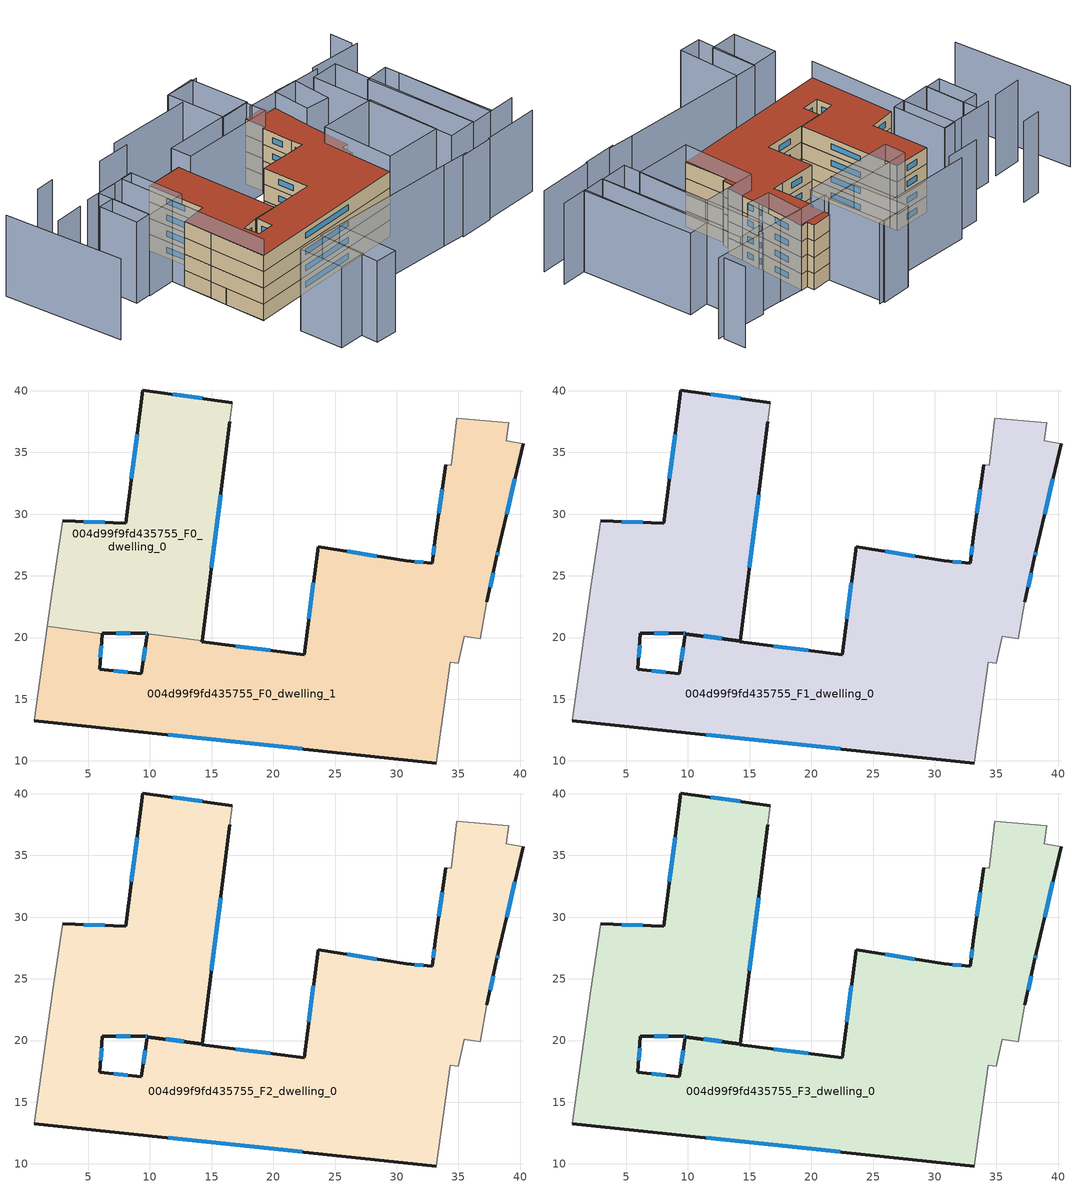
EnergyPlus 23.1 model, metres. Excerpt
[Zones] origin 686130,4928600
004d99f9fd435755_F0_dwelling_0
 floor ground (EU_floor_Construction): 16.68,39.03 16.48,37.49 14.22,19.76 9.81,20.32 9.81,20.35 9.61,20.35 9.51,20.35 6.16,20.37 6.16,20.36 6.15,20.31 1.69,20.93 2.13,24.06 2.94,29.45 8.06,29.27 9.41,40.06 z0
 wall outside (EU_wall_Construction): 6.15,20.31 6.16,20.36 6.16,20.37 9.51,20.35 9.61,20.35 9.81,20.35 / 16.68,39.03 9.41,40.06 8.06,29.27 2.94,29.45 / 14.22,19.76 16.48,37.49 / 9.81,20.32 9.81,20.35 z0:3
 wall adiabatic (EU_wall_Construction): 2.94,29.45 2.13,24.06 1.69,20.93 / 16.48,37.49 16.68,39.03 z0:3
 wall to 004d99f9fd435755_F0_dwelling_1 (EU_wall_Construction): 1.69,20.93 6.15,20.31 / 9.8,20.32 14.22,19.76 z0:3
 window (EU_Window_Construction): 6.35,29.33 4.65,29.39 / 8.96,36.46 8.51,32.86 / 14.26,39.37 11.83,39.71 / 14.97,25.67 15.73,31.58 / 9.67,20.35 9.74,20.35 / 7.27,20.36 8.39,20.35 z1:2
004d99f9fd435755_F0_dwelling_1
 floor ground (EU_floor_Construction): 39.08,37.38 38.86,35.92 40.25,35.71 38.24,27.13 38.08,26.43 37.31,22.9 36.76,19.91 35.48,20.1 35,17.94 34.32,18.01 33.22,9.84 0.63,13.28 1.69,20.93 6.15,20.31 5.92,17.43 9.32,17.07 9.8,20.27 9.81,20.32 14.22,19.76 14.21,19.71 14.21,19.67 22.51,18.61 23.62,27.35 30.77,26.24 32.86,26.01 33.12,28.1 33.95,33.99 34.4,33.95 34.87,37.75 z0
 wall outside (EU_wall_Construction): 33.95,33.99 33.12,28.1 32.86,26.01 30.77,26.24 23.62,27.35 22.51,18.61 14.21,19.67 14.21,19.71 14.22,19.76 / 37.31,22.9 38.08,26.43 38.24,27.13 40.25,35.71 / 0.63,13.28 33.22,9.84 / 9.81,20.32 9.8,20.27 9.32,17.07 5.92,17.43 6.15,20.31 z0:3
 wall adiabatic (EU_wall_Construction): 40.25,35.71 38.86,35.92 39.08,37.38 34.87,37.75 34.4,33.95 33.95,33.99 / 33.22,9.84 34.32,18.01 35,17.94 35.48,20.1 36.76,19.91 37.31,22.9 / 1.69,20.93 0.63,13.28 z0:3
 window (EU_Window_Construction): 19.74,18.96 16.98,19.31 / 23.25,24.43 22.88,21.52 / 28.39,26.61 26,26.98 / 32.16,26.08 31.47,26.16 / 33.03,27.4 32.95,26.7 / 33.67,32.02 33.4,30.06 / 38.91,29.99 39.58,32.85 / 38.13,26.66 38.19,26.89 / 37.57,24.07 37.82,25.25 / 11.49,12.13 22.36,10.98 / 6,18.39 6.08,19.35 / 8.19,17.19 7.05,17.31 / 9.64,19.2 9.48,18.13 z1:2
 roof outside (EU_roof_Construction): 14.21,19.71 14.22,19.76 9.8,20.32 9.8,20.27 z3
004d99f9fd435755_F1_dwelling_0
 floor to 004d99f9fd435755_F0_dwelling_0 (EU_floor_Construction): 16.68,39.03 16.48,37.49 14.22,19.76 9.8,20.32 9.81,20.35 9.61,20.35 9.51,20.36 9.51,20.35 6.16,20.37 6.16,20.36 6.15,20.31 1.69,20.93 2.13,24.06 2.94,29.45 8.06,29.27 9.41,40.06 z3
 floor to 004d99f9fd435755_F0_dwelling_1 (EU_floor_Construction): 39.08,37.38 38.86,35.92 40.25,35.71 38.24,27.13 38.08,26.43 37.31,22.9 36.76,19.91 35.48,20.1 35,17.94 34.32,18.01 33.22,9.84 0.63,13.28 1.69,20.93 6.15,20.31 5.92,17.43 9.32,17.07 9.8,20.27 14.21,19.71 14.21,19.67 22.51,18.61 23.62,27.35 30.77,26.24 32.86,26.01 33.12,28.1 33.95,33.99 34.4,33.95 34.87,37.75 z3
 wall outside (EU_wall_Construction): 9.8,20.27 9.32,17.07 5.92,17.43 6.16,20.37 9.51,20.35 9.51,20.36 9.61,20.35 9.81,20.35 9.81,20.32 14.22,19.76 16.48,37.49 / 9.8,20.27 14.21,19.71 / 33.95,33.99 33.12,28.1 32.86,26.01 30.77,26.24 23.62,27.35 22.51,18.61 14.21,19.67 14.21,19.71 / 37.31,22.9 38.08,26.43 38.24,27.13 40.25,35.71 / 0.63,13.28 33.22,9.84 / 16.68,39.03 9.41,40.06 8.06,29.27 2.94,29.45 z3:6
 wall adiabatic (EU_wall_Construction): 40.25,35.71 38.86,35.92 39.08,37.38 34.87,37.75 34.4,33.95 33.95,33.99 / 33.22,9.84 34.32,18.01 35,17.94 35.48,20.1 36.76,19.91 37.31,22.9 / 2.94,29.45 2.13,24.06 0.63,13.28 / 16.48,37.49 16.68,39.03 z3:6
 window (EU_Window_Construction): 9.67,20.35 9.74,20.35 / 7.27,20.36 8.39,20.35 / 6,18.41 6.08,19.39 / 8.19,17.19 7.05,17.31 / 9.64,19.2 9.48,18.13 / 11.27,20.09 12.74,19.9 / 19.74,18.96 16.98,19.31 / 23.25,24.43 22.88,21.52 / 28.39,26.61 26,26.98 / 32.16,26.08 31.47,26.16 / 33.03,27.4 32.95,26.7 / 33.67,32.02 33.4,30.06 / 38.91,29.99 39.58,32.85 / 38.13,26.66 38.19,26.89 / 37.57,24.07 37.82,25.25 / 11.49,12.13 22.36,10.98 / 6.35,29.33 4.65,29.39 / 8.96,36.46 8.51,32.86 / 14.26,39.37 11.83,39.71 / 14.97,25.67 15.73,31.58 / 11.28,20.13 12.75,19.95 z4:5
004d99f9fd435755_F2_dwelling_0
 floor to 004d99f9fd435755_F1_dwelling_0 (EU_floor_Construction): 39.08,37.38 38.86,35.92 40.25,35.71 38.24,27.13 38.08,26.43 37.31,22.9 36.76,19.91 35.48,20.1 35,17.94 34.32,18.01 33.22,9.84 0.63,13.28 2.13,24.06 2.94,29.45 8.06,29.27 9.41,40.06 16.68,39.03 16.48,37.49 14.22,19.76 9.8,20.32 9.81,20.35 9.61,20.35 9.51,20.36 9.51,20.35 6.16,20.37 5.92,17.43 9.32,17.07 9.8,20.27 14.21,19.71 14.21,19.67 22.51,18.61 23.62,27.35 30.77,26.24 32.86,26.01 33.12,28.1 33.95,33.99 34.4,33.95 34.87,37.75 z6
 wall outside (EU_wall_Construction): 9.8,20.27 9.32,17.07 5.92,17.43 6.16,20.37 9.51,20.35 9.51,20.36 9.61,20.35 9.81,20.35 9.81,20.32 14.22,19.76 16.48,37.49 / 9.8,20.27 14.21,19.71 / 33.95,33.99 33.12,28.1 32.86,26.01 30.77,26.24 23.62,27.35 22.51,18.61 14.21,19.67 14.21,19.71 / 37.31,22.9 38.08,26.43 38.24,27.13 40.25,35.71 / 0.63,13.28 33.22,9.84 / 16.68,39.03 9.41,40.06 8.06,29.27 2.94,29.45 z6:9
 wall adiabatic (EU_wall_Construction): 40.25,35.71 38.86,35.92 39.08,37.38 34.87,37.75 34.4,33.95 33.95,33.99 / 33.22,9.84 34.32,18.01 35,17.94 35.48,20.1 36.76,19.91 37.31,22.9 / 2.94,29.45 2.13,24.06 0.63,13.28 / 16.48,37.49 16.68,39.03 z6:9
 window (EU_Window_Construction): 9.67,20.35 9.74,20.35 / 7.27,20.36 8.39,20.35 / 6,18.41 6.08,19.39 / 8.19,17.19 7.05,17.31 / 9.64,19.2 9.48,18.13 / 11.27,20.09 12.74,19.9 / 19.74,18.96 16.98,19.31 / 23.25,24.43 22.88,21.52 / 28.39,26.61 26,26.98 / 32.16,26.08 31.47,26.16 / 33.03,27.4 32.95,26.7 / 33.67,32.02 33.4,30.06 / 38.91,29.99 39.58,32.85 / 38.13,26.66 38.19,26.89 / 37.57,24.07 37.82,25.25 / 11.49,12.13 22.36,10.98 / 6.35,29.33 4.65,29.39 / 8.96,36.46 8.51,32.86 / 14.26,39.37 11.83,39.71 / 14.97,25.67 15.73,31.58 / 11.28,20.13 12.75,19.95 z7:8
004d99f9fd435755_F3_dwelling_0
 floor to 004d99f9fd435755_F2_dwelling_0 (EU_floor_Construction): 39.08,37.38 38.86,35.92 40.25,35.71 38.24,27.13 38.08,26.43 37.31,22.9 36.76,19.91 35.48,20.1 35,17.94 34.32,18.01 33.22,9.84 0.63,13.28 2.13,24.06 2.94,29.45 8.06,29.27 9.41,40.06 16.68,39.03 16.48,37.49 14.22,19.76 9.8,20.32 9.81,20.35 9.61,20.35 9.51,20.36 9.51,20.35 6.16,20.37 5.92,17.43 9.32,17.07 9.8,20.27 14.21,19.71 14.21,19.67 22.51,18.61 23.62,27.35 30.77,26.24 32.86,26.01 33.12,28.1 33.95,33.99 34.4,33.95 34.87,37.75 z9
 wall outside (EU_wall_Construction): 9.8,20.27 9.32,17.07 5.92,17.43 6.16,20.37 9.51,20.35 9.51,20.36 9.61,20.35 9.81,20.35 9.81,20.32 14.22,19.76 16.48,37.49 / 9.8,20.27 14.21,19.71 / 33.95,33.99 33.12,28.1 32.86,26.01 30.77,26.24 23.62,27.35 22.51,18.61 14.21,19.67 14.21,19.71 / 37.31,22.9 38.08,26.43 38.24,27.13 40.25,35.71 / 0.63,13.28 33.22,9.84 / 16.68,39.03 9.41,40.06 8.06,29.27 2.94,29.45 z9:12
 wall adiabatic (EU_wall_Construction): 40.25,35.71 38.86,35.92 39.08,37.38 34.87,37.75 34.4,33.95 33.95,33.99 / 33.22,9.84 34.32,18.01 35,17.94 35.48,20.1 36.76,19.91 37.31,22.9 / 2.94,29.45 2.13,24.06 0.63,13.28 / 16.48,37.49 16.68,39.03 z9:12
 window (EU_Window_Construction): 9.67,20.35 9.74,20.35 / 7.27,20.36 8.39,20.35 / 6,18.41 6.08,19.39 / 8.19,17.19 7.05,17.31 / 9.64,19.2 9.48,18.13 / 11.27,20.09 12.74,19.9 / 19.74,18.96 16.98,19.31 / 23.25,24.43 22.88,21.52 / 28.39,26.61 26,26.98 / 32.16,26.08 31.47,26.16 / 33.03,27.4 32.95,26.7 / 33.67,32.02 33.4,30.06 / 38.91,29.99 39.58,32.85 / 38.13,26.66 38.19,26.89 / 37.57,24.07 37.82,25.25 / 11.49,12.13 22.36,10.98 / 6.35,29.33 4.65,29.39 / 8.96,36.46 8.51,32.86 / 14.26,39.37 11.83,39.71 / 14.97,25.67 15.73,31.58 / 11.28,20.13 12.75,19.95 z10:11
 roof outside (EU_roof_Construction): 33.22,9.84 34.32,18.01 35,17.94 35.48,20.1 36.76,19.91 37.31,22.9 38.08,26.43 38.24,27.13 40.25,35.71 38.86,35.92 39.08,37.38 34.87,37.75 34.4,33.95 33.95,33.99 33.12,28.1 32.86,26.01 30.77,26.24 23.62,27.35 22.51,18.61 14.21,19.67 14.21,19.71 9.8,20.27 9.32,17.07 5.92,17.43 6.16,20.37 9.51,20.35 9.51,20.36 9.61,20.35 9.81,20.35 9.81,20.32 14.22,19.76 16.48,37.49 16.68,39.03 9.41,40.06 8.06,29.27 2.94,29.45 2.13,24.06 0.63,13.28 z12
shading: 3.31,32.06 0.63,13.28 / 45.88,-0.72 56.82,-2.05 / 39.15,-0.11 45.86,-0.92 / 58.42,2.67 53.14,3.33 / 53.14,3.33 55.5,21.97 / 59.34,33.05 59.97,37.37 / 59.83,32.32 49.62,34.39 / 49.85,33.67 34.4,36.61 / 7,41.88 -3.65,43.43 / 37.3,48.47 30.4,49.56 / 29.87,46.37 13.43,49.02 / 14.05,47.04 7.48,48.1 / -14.42,52.05 -16.27,29.52 / -5.94,43.46 -11.55,44.12 / -1.36,51.51 -5,51.94 / -5.42,33.27 -4.4,40.73 / -4.4,40.73 -1.25,40.3 / -1.25,40.3 -2.26,32.84 / -2.26,32.84 -5.42,33.27 / 34.98,0.96 40.14,-0.08 / 10.68,5.43 34.98,0.96 / 10.68,5.43 8.6,-6.28 / 8.6,-6.28 4.34,-5.53 / 4.34,-5.53 6.42,6.18 / 6.42,6.18 10.68,5.43 / -0.06,-1.61 1.05,6.71 / 1.05,6.71 6.39,6 / 6.39,6 5.28,-2.33 / 5.28,-2.33 -0.06,-1.61 / 48.84,3.86 51.24,25.14 / 51.24,25.14 55.8,24.63 / 55.8,24.63 53.4,3.34 / 53.4,3.34 48.84,3.86 / 46.15,21.46 43.95,7.87 / 43.95,7.87 32.96,9.65 / 32.96,9.65 35.16,23.24 / 35.16,23.24 46.15,21.46 / 48.85,3.96 43.49,4.69 / 43.49,4.69 47.31,32.72 / 47.31,32.72 52.67,31.99 / 52.67,31.99 48.85,3.96 / 38.58,28.56 40.25,35.7 / 40.25,35.7 44.84,34.63 / 44.84,34.63 43.17,27.49 / 43.17,27.49 38.58,28.56 / 34.39,33.86 16.27,36.57 / 16.27,36.57 16.86,40.52 / 16.86,40.52 34.98,37.81 / 34.98,37.81 34.39,33.86 / 3.28,32.02 4.62,42.35 / 4.62,42.35 7.02,42.04 / 7.02,42.04 5.68,31.7 / 5.68,31.7 3.28,32.02 / 29.28,38.39 30.54,49.53 / 30.54,49.53 36.47,48.86 / 36.47,48.86 35.21,37.72 / 35.21,37.72 29.28,38.39 / 4.61,42.25 3.28,32.02 / 3.28,32.02 -2.36,32.75 / -2.36,32.75 -1.03,42.99 / -1.03,42.99 4.61,42.25 z0:15
[Building]
EU S2 Campaign: North Axis=0; Terrain=City; Solar Distribution=FullExterior
[Site:Location]
Bologna: Latitude=44.5; Longitude=11.25; Time Zone=1; Elevation=37
[SizingPeriod:WeatherFileDays]
AnnualSizingPeriod: Begin Month=1; Begin Day of Month=1; End Month=12; End Day of Month=31; Day of Week for Start Day=Monday; Use Weather File Daylight Saving Period=No; Use Weather File Rain and Snow Indicators=No
[MATERIAL]
EU_InternalMass_Material: Roughness=MediumRough; Thickness=0.1; Conductivity=1; Density=1800; Specific Heat=900; Thermal Absorptance=0.9; Solar Absorptance=0.7; Visible Absorptance=0.7
[MATERIAL:NOMASS] Roughness=MediumRough; Thermal Absorptance=0.9; Solar Absorptance=0.7; Visible Absorptance=0.7
Name | Thermal Resistance
EU_wall_NoMass | 0.937881
EU_roof_NoMass | 0.548572
EU_floor_NoMass | 0.71348
[WINDOWMATERIAL:SIMPLEGLAZINGSYSTEM]
EU_Window_SimpleGlazing: UFactor=4.25633; Solar Heat Gain Coefficient=0.85; Visible Transmittance=0.85
[CONSTRUCTION]
EU_wall_Construction: EU_wall_NoMass
EU_roof_Construction: EU_roof_NoMass
EU_floor_Construction: EU_floor_NoMass
EU_InternalMass_Construction: EU_InternalMass_Material
EU_Window_Construction: EU_Window_SimpleGlazing
[ZONE] Type=1; Multiplier=1; Ceiling Height=autocalculate; Floor Area=autocalculate; Part of Total Floor Area=Yes
Name | Volume
004d99f9fd435755_F0_dwelling_0 | 566.851
004d99f9fd435755_F1_dwelling_0 | 1825.96
004d99f9fd435755_F2_dwelling_0; 004d99f9fd435755_F3_dwelling_0 | 1825.97
004d99f9fd435755_F0_dwelling_1 | 1259.78
[INTERNALMASS] Construction=EU_InternalMass_Construction
Name | Zone or ZoneList | Surface Area
004d99f9fd435755_F0_dwelling_0_EU_InternalMass | 004d99f9fd435755_F0_dwelling_0 | 188.95
004d99f9fd435755_F0_dwelling_1_EU_InternalMass | 004d99f9fd435755_F0_dwelling_1 | 419.926
004d99f9fd435755_F1_dwelling_0_EU_InternalMass | 004d99f9fd435755_F1_dwelling_0 | 608.655
004d99f9fd435755_F2_dwelling_0_EU_InternalMass | 004d99f9fd435755_F2_dwelling_0 | 608.655
004d99f9fd435755_F3_dwelling_0_EU_InternalMass | 004d99f9fd435755_F3_dwelling_0 | 608.655
[OTHEREQUIPMENT] Fuel Type=Electricity; Design Level Calculation Method=Watts/Area; Power per Zone Floor Area=1; Fraction Latent=0; Fraction Radiant=0; Fraction Lost=0; Carbon Dioxide Generation Rate=0; EndUse Subcategory=EU_Step8_InternalGains
Name | Zone or ZoneList or Space or SpaceList | Schedule
EU_Step8_InternalGain_004d99f9fd435755_F0_dwelling_0_f000 | 004d99f9fd435755_F0_dwelling_0 | EU_Step8_GainSchedule_004d99f9fd435755_F0_dwelling_0_f000
EU_Step8_InternalGain_004d99f9fd435755_F0_dwelling_1_f000 | 004d99f9fd435755_F0_dwelling_1 | EU_Step8_GainSchedule_004d99f9fd435755_F0_dwelling_1_f000
EU_Step8_InternalGain_004d99f9fd435755_F1_dwelling_0_f000 | 004d99f9fd435755_F1_dwelling_0 | EU_Step8_GainSchedule_004d99f9fd435755_F1_dwelling_0_f000
EU_Step8_InternalGain_004d99f9fd435755_F2_dwelling_0_f000 | 004d99f9fd435755_F2_dwelling_0 | EU_Step8_GainSchedule_004d99f9fd435755_F2_dwelling_0_f000
EU_Step8_InternalGain_004d99f9fd435755_F3_dwelling_0_f000 | 004d99f9fd435755_F3_dwelling_0 | EU_Step8_GainSchedule_004d99f9fd435755_F3_dwelling_0_f000
[ZONEVENTILATION:DESIGNFLOWRATE] Schedule=EU_AlwaysOn; Design Flow Rate Calculation Method=AirChanges/Hour; Air Changes per Hour=0.687892; Ventilation Type=Natural; Fan Pressure Rise=0; Fan Total Efficiency=1; Constant Term Coefficient=1; Temperature Term Coefficient=0; Velocity Term Coefficient=0; Velocity Squared Term Coefficient=0; Minimum Indoor Temperature=-100; Maximum Indoor Temperature=100; Delta Temperature=-100; Minimum Outdoor Temperature=-100; Maximum Outdoor Temperature=100; Maximum Wind Speed=40
Name | Zone or ZoneList or Space or SpaceList
EU_ConstantAir_004d99f9fd435755_F0_dwelling_0 | 004d99f9fd435755_F0_dwelling_0
EU_ConstantAir_004d99f9fd435755_F0_dwelling_1 | 004d99f9fd435755_F0_dwelling_1
EU_ConstantAir_004d99f9fd435755_F1_dwelling_0 | 004d99f9fd435755_F1_dwelling_0
EU_ConstantAir_004d99f9fd435755_F2_dwelling_0 | 004d99f9fd435755_F2_dwelling_0
EU_ConstantAir_004d99f9fd435755_F3_dwelling_0 | 004d99f9fd435755_F3_dwelling_0
[HVACTEMPLATE:THERMOSTAT] Constant Heating Setpoint=20; Constant Cooling Setpoint=50
EU_HeatOnly_004d99f9fd435755_F0_dwelling_0; EU_HeatOnly_004d99f9fd435755_F0_dwelling_1; EU_HeatOnly_004d99f9fd435755_F1_dwelling_0; EU_HeatOnly_004d99f9fd435755_F2_dwelling_0; EU_HeatOnly_004d99f9fd435755_F3_dwelling_0
[HVACTEMPLATE:ZONE:IDEALLOADSAIRSYSTEM] System Availability Schedule=EU_AlwaysOn; Maximum Heating Supply Air Temperature=50; Minimum Cooling Supply Air Temperature=13; Maximum Heating Supply Air Humidity Ratio=0.0156; Minimum Cooling Supply Air Humidity Ratio=0.0077; Heating Limit=NoLimit; Cooling Limit=NoLimit; Heating Availability Schedule=EU_AlwaysOn; Cooling Availability Schedule=EU_CoolingOff; Dehumidification Control Type=ConstantSensibleHeatRatio; Cooling Sensible Heat Ratio=0.7; Dehumidification Setpoint=60; Humidification Control Type=None; Humidification Setpoint=30; Outdoor Air Method=None; Outdoor Air Flow Rate per Person=0.00944; Outdoor Air Flow Rate per Zone Floor Area=0; Outdoor Air Flow Rate per Zone=0; Demand Controlled Ventilation Type=None; Outdoor Air Economizer Type=NoEconomizer; Heat Recovery Type=None; Sensible Heat Recovery Effectiveness=0.7; Latent Heat Recovery Effectiveness=0.65
Name | Template Thermostat
004d99f9fd435755_F0_dwelling_0 | EU_HeatOnly_004d99f9fd435755_F0_dwelling_0
004d99f9fd435755_F0_dwelling_1 | EU_HeatOnly_004d99f9fd435755_F0_dwelling_1
004d99f9fd435755_F1_dwelling_0 | EU_HeatOnly_004d99f9fd435755_F1_dwelling_0
004d99f9fd435755_F2_dwelling_0 | EU_HeatOnly_004d99f9fd435755_F2_dwelling_0
004d99f9fd435755_F3_dwelling_0 | EU_HeatOnly_004d99f9fd435755_F3_dwelling_0
[SIZING:ZONE] Zone Cooling Design Supply Air Temperature Input Method=SupplyAirTemperature; Zone Cooling Design Supply Air Temperature=13; Zone Heating Design Supply Air Temperature Input Method=SupplyAirTemperature; Zone Heating Design Supply Air Temperature=50; Zone Cooling Design Supply Air Humidity Ratio=0.008; Zone Heating Design Supply Air Humidity Ratio=0.008; Cooling Design Air Flow Method=DesignDay; Cooling Design Air Flow Rate=0; Cooling Minimum Air Flow per Zone Floor Area=0.000762; Cooling Minimum Air Flow=0; Cooling Minimum Air Flow Fraction=0.2; Heating Design Air Flow Method=DesignDay; Heating Design Air Flow Rate=0; Heating Maximum Air Flow per Zone Floor Area=0.002032; Heating Maximum Air Flow=0.141576; Heating Maximum Air Flow Fraction=0.3; Account for Dedicated Outdoor Air System=No; Dedicated Outdoor Air System Control Strategy=NeutralSupplyAir; Dedicated Outdoor Air Low Setpoint Temperature for Design=autosize; Dedicated Outdoor Air High Setpoint Temperature for Design=autosize; Zone Load Sizing Method=Sensible Load Only No Latent Load; Zone Latent Cooling Design Supply Air Humidity Ratio Input Method=HumidityRatioDifference; Zone Cooling Design Supply Air Humidity Ratio Difference=0.005; Zone Latent Heating Design Supply Air Humidity Ratio Input Method=HumidityRatioDifference; Zone Humidification Design Supply Air Humidity Ratio Difference=0.005
004d99f9fd435755_F0_dwelling_0; 004d99f9fd435755_F0_dwelling_1; 004d99f9fd435755_F1_dwelling_0; 004d99f9fd435755_F2_dwelling_0; 004d99f9fd435755_F3_dwelling_0
[SCHEDULE:CONSTANT]
Name | Hourly Value
EU_AlwaysOn | 1
EU_CoolingOff | 0
[SCHEDULE:FILE] Column Number=1; Rows to Skip at Top=0; Number of Hours of Data=8760; Column Separator=Comma; Interpolate to Timestep=No; Minutes per Item=60; Adjust Schedule for Daylight Savings=Yes
Name | File
EU_Step8_GainSchedule_004d99f9fd435755_F0_dwelling_0_f000 | ../../schedules/004d99f9fd435755/004d99f9fd435755_F0_dwelling_0_f000_gain.csv
EU_Step8_GainSchedule_004d99f9fd435755_F0_dwelling_1_f000 | ../../schedules/004d99f9fd435755/004d99f9fd435755_F0_dwelling_1_f000_gain.csv
EU_Step8_GainSchedule_004d99f9fd435755_F1_dwelling_0_f000 | ../../schedules/004d99f9fd435755/004d99f9fd435755_F1_dwelling_0_f000_gain.csv
EU_Step8_GainSchedule_004d99f9fd435755_F2_dwelling_0_f000 | ../../schedules/004d99f9fd435755/004d99f9fd435755_F2_dwelling_0_f000_gain.csv
EU_Step8_GainSchedule_004d99f9fd435755_F3_dwelling_0_f000 | ../../schedules/004d99f9fd435755/004d99f9fd435755_F3_dwelling_0_f000_gain.csv
